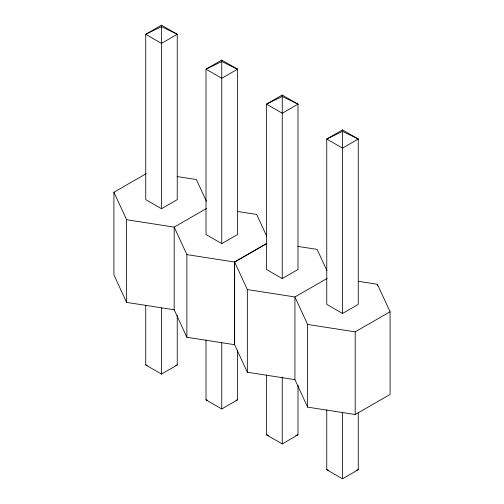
<?xml version="1.0" encoding="UTF-8"?>
<svg xmlns="http://www.w3.org/2000/svg" width="504" height="504" viewBox="0 0 504 504"><rect width="100%" height="100%" fill="white"/><g stroke="black" fill="none" stroke-linecap="round" stroke-linejoin="round"><path stroke-width="0.76" d="M161.494 25.2L145.744 34.291L145.744 199.634L161.494 208.725L177.244 199.634L177.244 34.291L161.494 25.2L161.494 208.725M221.76 60.089L206.01 69.18L206.01 234.518L221.76 243.615L237.516 234.518L237.516 69.18L221.76 60.089L221.76 243.615M282.24 95.048L266.484 104.139L266.484 269.483L282.24 278.573L297.99 269.483L297.99 104.139L282.24 95.048L282.24 278.573M342.506 129.938L326.756 139.028L326.756 304.366L342.506 313.463L358.256 304.366L358.256 139.028L342.506 129.938L342.506 313.463M145.744 305.134L145.744 364.972L161.494 374.062L177.244 364.972L177.244 315.372M206.01 340.024L206.01 399.861L221.76 408.952L237.516 399.861L237.516 350.255M266.484 374.982L266.484 434.82L282.24 443.911L297.99 434.82L297.99 385.22M326.756 409.872L326.756 469.709L342.506 478.8L358.256 469.709L358.256 412.234M266.66 243.463L234.454 262.011L234.454 344.679L186.877 337.277L174.182 309.79L126.605 302.394L113.917 274.901L113.917 192.232L146.122 173.691M206.388 208.574L174.182 227.121L126.605 219.719L113.917 192.232M358.212 281.295L377.395 284.281L390.083 311.768L390.083 394.437L355.194 414.527L307.616 407.125L294.928 379.638L247.351 372.242L234.656 344.749L234.656 262.08L266.862 243.539M327.134 278.422L294.928 296.969L247.351 289.567L234.656 262.08M294.928 379.638L294.928 296.969L307.616 324.456L355.194 331.859L390.083 311.768M175.757 365.35L177.244 364.972M236.023 400.239L237.516 399.861M295.753 435.393L297.99 434.82M356.769 470.087L358.256 469.709M177.2 176.558L196.384 179.544L206.47 201.392M237.466 211.447L256.649 214.433L266.736 236.282M297.94 246.406L317.123 249.392L326.888 270.535M174.182 309.79L174.182 227.121L186.877 254.608L234.454 262.011M145.744 364.972L147.256 365.35M206.01 399.861L207.522 400.239M266.484 434.82L268.752 435.393M326.756 469.709L328.268 470.087M377.395 284.281L377.395 285.856M355.194 331.859L355.194 414.527M342.506 412.663L342.506 478.8M307.616 324.456L307.616 407.125M282.24 376.992L282.24 443.911M247.351 289.567L247.351 372.242M221.76 342.815L221.76 408.952M186.877 254.608L186.877 337.277M161.494 307.931L161.494 374.062M126.605 219.719L126.605 302.394M177.244 34.291L161.494 43.388L145.744 34.291L161.526 26.617L177.244 34.291M237.516 69.18L221.76 78.278L206.01 69.18L221.792 61.507L237.516 69.18M297.99 104.139L282.24 113.236L266.484 104.139L282.265 96.466L297.99 104.139M358.256 139.028L342.506 148.126L326.756 139.028L342.537 131.355L358.256 139.028"/></g></svg>
